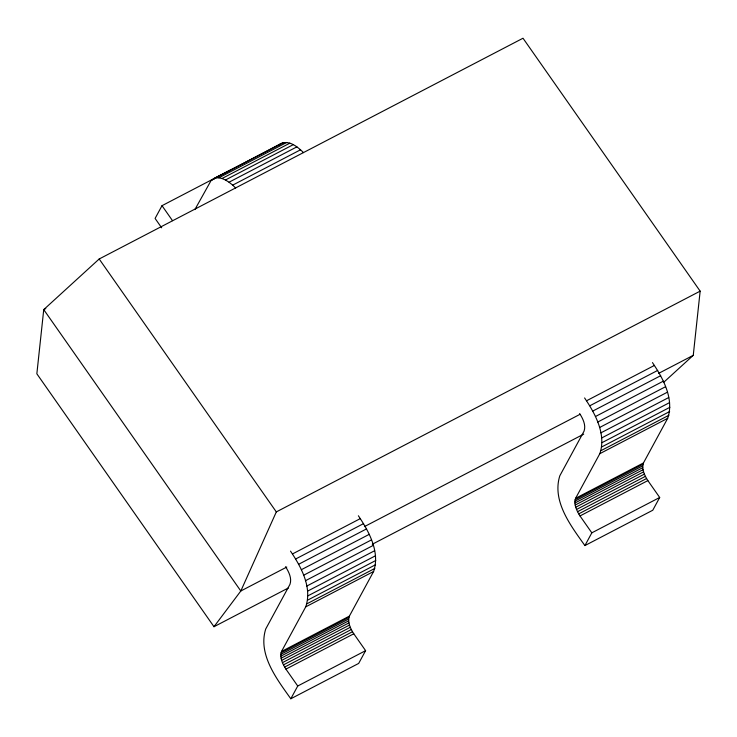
<?xml version="1.0" encoding="UTF-8"?>
<svg xmlns="http://www.w3.org/2000/svg" width="737" height="737" viewBox="0 0 737 737"><rect width="100%" height="100%" fill="white"/><g stroke="black" fill="none" stroke-linecap="round" stroke-linejoin="round"><path stroke-width="1.11" d="M285.551 566.707C288.757 571.774 292.092 578.259 289.973 584.34L265.725 628.983C257.683 654.502 276.965 679.228 290.811 698.768L297.739 686.009L285.919 669.132C282.713 664.055 279.369 657.57 281.497 651.49L305.735 606.846C312.35 587.463 301.184 566.919 290.507 551.129M290.811 698.768L358.679 663.42L365.607 650.66L353.778 633.774C350.572 628.707 347.238 622.221 349.366 616.141L373.604 571.497C380.218 552.105 369.053 531.57 358.375 515.78M579.641 413.521C582.847 418.598 586.182 425.083 584.054 431.154L559.816 475.798C551.773 501.317 571.055 526.052 584.902 545.583L591.829 532.833L580.001 515.946C576.795 510.87 573.46 504.384 575.588 498.313L599.826 453.67C606.44 434.277 595.275 413.743 584.598 397.952M584.902 545.583L652.77 510.234L659.698 497.475L647.869 480.598C644.663 475.522 641.328 469.036 643.447 462.965L667.694 418.312C674.309 398.929 663.143 378.385 652.457 362.604M663.862 382.181L693.259 355.335L700.15 291.143L523.012 38.232L99.182 258.991L43.741 309.614L36.85 373.797L213.988 626.717L288.536 587.877M700.15 291.143L276.32 511.911L240.815 591L213.988 626.717M229.88 170.33L162.011 205.678L155.092 218.438L161.661 227.816M194.881 209.584L211.15 180.418L281.175 143.42C289.65 140.03 297.831 147.078 303.515 152.633M279.01 145.069L281.175 143.42M211.15 180.418L215.195 178.308M213.315 178.778L283.745 142.545M215.877 177.903L218.797 177.81L286.665 142.462M218.797 177.81L222.003 178.511L289.871 143.162M222.003 178.511L225.439 179.994L293.308 144.636M225.439 179.994L229.032 182.214L296.9 146.856M229.032 182.214L232.699 185.134L300.567 149.777M45.786 308.545L43.741 309.614L240.815 591L286.776 567.057M292.478 553.948L360.338 518.599M586.569 400.762L654.428 365.414M295.74 558.95L363.599 523.592M589.821 405.765L657.69 370.416M364.4 526.633L579.89 414.387M658.537 373.419L693.259 355.335M298.715 564.238L366.584 528.88M592.806 411.053L660.674 375.704M301.359 569.701L369.228 534.353M595.45 416.525L663.318 381.167M303.616 575.238L371.476 539.889M597.698 422.061L665.566 386.704M372.286 544.256L583.686 434.148M305.422 580.728L373.291 545.38M599.513 427.552L667.381 392.204M306.767 586.072L374.626 550.723M600.848 432.886L668.717 397.538M307.596 591.138L375.465 555.79M601.687 437.962L669.555 402.614M307.919 595.846L375.778 560.498M602 442.661L669.869 407.312M307.707 600.093L375.575 564.735M601.797 446.908L669.657 411.559M306.97 603.778L374.838 568.43M601.06 450.602L668.929 415.244M305.735 606.846L373.604 571.497M599.826 453.67L667.694 418.312M281.497 651.49L349.366 616.141M575.588 498.313L643.447 462.965M281.009 652.77L348.877 617.422M575.1 499.594L642.968 464.236M280.788 654.355L348.656 619.006M574.878 501.169L642.738 465.821M280.815 656.188L348.684 620.84M574.906 503.012L642.775 467.663M281.11 658.224L348.979 622.876M575.201 505.048L643.069 469.699M281.654 660.398L349.522 625.05M575.744 507.222L643.613 471.864M282.437 662.646L350.305 627.298M576.527 509.46L644.396 474.112M283.432 664.894L351.291 629.545M577.513 511.708L645.382 476.36M284.602 667.077L352.461 631.729M578.683 513.892L646.552 478.543M285.919 669.132L353.778 633.774M580.001 515.946L647.869 480.598M297.739 686.009L365.607 650.66M591.829 532.833L659.698 497.475M232.699 185.134L235.647 187.981M162.011 205.678L172.522 220.685M99.182 258.991L276.32 511.911"/></g></svg>
